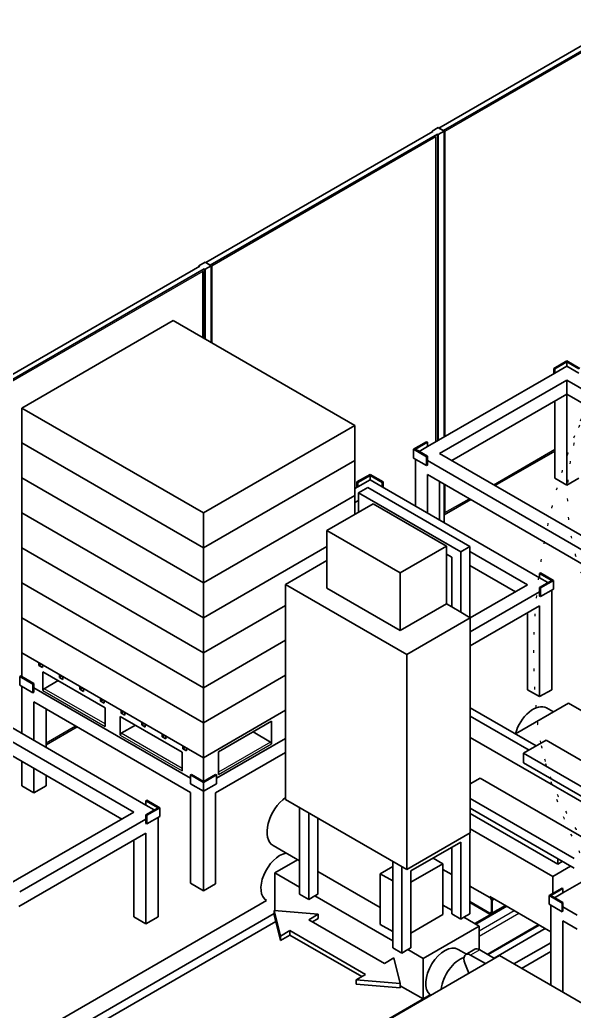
# Model space of a CAD drawing. Header units: millimetres. Extents: x 0 to 67800, y 0 to 42000.
# Drawn here: x 37948 to 40538, y 12661 to 17291 of the extents above; entities that cross this region are included whole.
import ezdxf

# ---------------------------------------------------------------- set-up
doc = ezdxf.new("R2010")
doc.units = ezdxf.units.MM
doc.header["$LTSCALE"] = 100
doc.linetypes.add('DOTTED', pattern=[0.0481, 0.0068, -0.0413])
for name, color, linetype, lineweight in [('Reference (ISO)', 7, 'DOTTED', 25), ('Visible (ISO)', 7, 'Continuous', 35), ('Visible Narrow (ISO)', 7, 'Continuous', 25)]:
    doc.layers.add(name, color=color, linetype=linetype, lineweight=lineweight)

msp = doc.modelspace()

# ---------------------------------------------------------------- linework, layer by layer
at = {"layer": 'Reference (ISO)', "ltscale": 18.149879}
msp.add_ellipse((43504.56, 15063.99), major_axis=(-2998.83, 0), ratio=0.5773503, start_param=5.9471685, end_param=9.7607948, dxfattribs=at)
at = {"layer": 'Reference (ISO)', "ltscale": 18.237875}
msp.add_ellipse((43504.56, 14128.68), major_axis=(-3145.59, 0), ratio=0.5773503, start_param=0.064847, end_param=3.0767456, dxfattribs=at)
at = {"layer": 'Reference (ISO)', "ltscale": 17.761873}
msp.add_open_spline([(40604.95, 15505.67), (40565.76, 15419.91), (40529.82, 15330.01), (40466.39, 15143.02), (40438.91, 15045.93), (40394.14, 14846.38), (40376.85, 14743.93), (40353.69, 14536.14), (40347.81, 14430.82), (40347.92, 14220.17), (40353.89, 14114.86), (40365.58, 14010.99)], degree=3, knots=[2.09823794, 2.09823794, 2.09823794, 2.09823794, 2.16279865, 2.16279865, 2.22735936, 2.22735936, 2.29192007, 2.29192007, 2.35648078, 2.35648078, 2.42104149, 2.42104149, 2.42104149, 2.42104149], dxfattribs=at)
at = {"layer": 'Reference (ISO)', "ltscale": 18.120174}
msp.add_open_spline([(40383.51, 13902.24), (40433.15, 13674.17), (40521.45, 13462.53), (40761.99, 13059.33), (40921.55, 12877.33), (41315.53, 12527.04), (41558.53, 12377.87), (42119.81, 12117.86), (42444.18, 12023.59), (43114.04, 11910.45), (43459.92, 11894.02), (44143.93, 11940.01), (44481.9, 12001.73), (45136.14, 12215.13), (45453.57, 12366.26), (45996.76, 12774.34), (46232.2, 13016.15), (46504.03, 13502.47), (46580.66, 13695.75), (46625.61, 13902.24)], degree=3, knots=[2.4812018, 2.4812018, 2.4812018, 2.4812018, 2.6879056, 2.6879056, 2.9321188, 2.9321188, 3.2508192, 3.2508192, 3.6423922, 3.6423922, 4.0429308, 4.0429308, 4.441248, 4.441248, 4.842545, 4.842545, 5.1856258, 5.1856258, 5.3727798, 5.3727798, 5.3727798, 5.3727798], dxfattribs=at)
at = {"layer": 'Visible (ISO)'}
for p, q in [((39905.81, 16785.74), (40966.47, 17398.12)), ((40987.68, 17385.87), (39927.02, 16773.5)), ((38816.87, 16157.04), (39877.53, 16769.41)), ((39873.99, 16771.46), (39902.28, 16787.79)), ((39877.53, 16769.41), (39873.99, 16771.46)), ((39873.99, 16767.37), (39873.99, 16771.46)), ((39902.28, 16787.79), (39930.56, 16771.46)), ((39930.56, 16771.46), (39902.28, 16755.13)), ((39905.81, 16785.74), (39927.02, 16773.5)), ((39930.56, 15342.59), (39930.56, 16771.46)), ((39898.74, 16757.17), (38838.08, 16144.79)), ((39902.28, 16755.13), (39898.74, 16757.17)), ((39898.74, 15324.22), (39898.74, 16757.17)), ((39902.28, 15326.26), (39902.28, 16755.13)), ((38785.05, 16142.75), (38813.33, 16159.08)), ((38813.33, 16159.08), (38841.62, 16142.75)), ((37727.92, 15528.34), (38788.58, 16140.71)), ((38809.8, 16128.46), (37749.14, 15516.09)), ((38788.58, 16140.71), (38785.05, 16142.75)), ((38785.05, 16138.67), (38785.05, 16142.75)), ((38813.33, 16126.42), (38809.8, 16128.46)), ((38809.8, 15802.57), (38809.8, 16128.46)), ((38841.62, 16142.75), (38813.33, 16126.42)), ((38813.33, 15800.52), (38813.33, 16126.42)), ((38816.87, 16157.04), (38838.08, 16144.79)), ((38841.62, 15784.19), (38841.62, 16142.75)), ((37957.59, 15478.09), (38664.69, 15886.34)), ((38664.69, 15886.34), (39513.22, 15396.44)), ((40442.36, 15663.39), (40503.17, 15698.5)), ((40503.17, 15698.5), (40563.98, 15663.39)), ((40446.6, 15660.94), (40442.36, 15663.39)), ((40442.36, 15638.08), (40442.36, 15663.39)), ((40503.17, 15693.6), (40446.6, 15660.94)), ((40446.6, 15640.52), (40503.17, 15673.18)), ((40446.6, 15640.52), (40446.6, 15660.94)), ((40503.17, 15673.18), (40503.17, 15693.6)), ((40559.74, 15660.94), (40503.17, 15693.6)), ((40503.17, 15673.18), (40559.74, 15640.52)), ((39852.63, 15297.6), (40446.6, 15640.52)), ((39909.2, 15264.94), (40503.17, 15607.86)), ((40503.17, 15542.54), (40503.17, 15607.86)), ((40503.17, 15607.86), (41238.56, 15183.29)), ((40503.17, 15542.54), (39965.77, 15232.28)), ((40503.17, 15117.97), (40503.17, 15542.54)), ((41182, 15150.63), (40503.17, 15542.54)), ((37957.59, 15314.79), (37957.59, 15478.09)), ((38806.12, 14988.19), (37957.59, 15478.09)), ((40446.6, 15150.63), (40446.6, 15509.89)), ((39513.22, 15396.44), (38806.12, 14988.19)), ((39513.22, 15233.14), (39513.22, 15396.44)), ((38806.12, 14824.89), (37957.59, 15314.79)), ((37957.59, 15314.78), (37957.59, 15314.79)), ((37957.59, 15151.48), (37957.59, 15314.78)), ((38806.12, 14824.88), (37957.59, 15314.78)), ((39787.58, 15285.35), (39848.39, 15320.46)), ((39848.39, 15250.24), (39787.58, 15285.35)), ((39787.58, 15244.52), (39787.58, 15285.35)), ((39852.63, 15318.01), (39796.07, 15285.35)), ((39796.07, 15285.35), (39852.63, 15252.69)), ((39813.74, 15275.14), (39852.63, 15297.6)), ((39848.39, 15320.46), (39852.63, 15318.01)), ((39852.63, 15297.6), (39852.63, 15318.01)), ((39513.22, 15233.14), (38806.12, 14824.89)), ((39513.22, 15233.13), (38806.12, 14824.88)), ((39513.22, 15233.14), (39513.22, 15233.13)), ((39513.22, 15069.83), (39513.22, 15233.13)), ((39787.58, 15244.52), (39848.39, 15209.41)), ((39796.07, 15019.99), (39796.07, 15239.62)), ((39852.63, 15252.69), (39848.39, 15250.24)), ((39848.39, 15209.41), (39848.39, 15250.24)), ((39852.63, 15252.69), (39852.63, 15232.28)), ((39909.2, 15264.94), (40644.59, 14840.36)), ((40167.3, 15115.93), (40446.6, 15277.18)), ((39848.39, 15209.41), (39852.63, 15211.86)), ((39852.63, 15232.28), (39852.63, 15211.86)), ((40583.78, 14810.15), (39852.63, 15232.28)), ((38806.12, 14661.59), (37957.59, 15151.48)), ((37957.59, 15151.48), (37957.59, 15151.48)), ((37957.59, 14988.18), (37957.59, 15151.48)), ((38806.12, 14661.58), (37957.59, 15151.48)), ((39523.12, 15132.66), (39583.93, 15167.77)), ((39583.93, 15162.87), (39527.37, 15130.21)), ((39527.37, 15109.8), (39583.93, 15142.46)), ((39583.93, 15167.77), (39644.74, 15132.66)), ((39583.93, 15142.46), (39583.93, 15162.87)), ((39640.5, 15130.21), (39583.93, 15162.87)), ((39583.93, 15142.46), (39640.5, 15109.8)), ((39852.63, 14987.33), (39852.63, 15166.96)), ((39852.63, 15166.96), (40584.56, 14744.38)), ((40446.6, 15150.63), (40503.17, 15117.97)), ((40503.17, 15117.97), (40559.74, 15150.63)), ((39513.22, 15101.64), (39527.37, 15109.8)), ((39527.37, 15130.21), (39523.12, 15132.66)), ((39523.12, 15107.35), (39523.12, 15132.66)), ((39527.37, 15109.8), (39527.37, 15130.21)), ((39530.97, 15081.67), (39573.4, 15106.17)), ((39573.4, 15106.17), (40050.7, 14830.6)), ((39644.74, 15132.66), (39640.5, 15130.21)), ((39640.5, 15130.21), (39640.5, 15109.8)), ((39640.5, 15109.8), (40375.89, 14685.22)), ((39644.74, 15107.35), (39644.74, 15132.66)), ((39909.2, 14954.67), (39909.2, 15134.3)), ((39930.56, 14942.34), (39930.56, 15121.97)), ((39513.22, 15069.83), (38806.12, 14661.59)), ((39513.22, 15069.83), (38806.12, 14661.58)), ((39513.22, 15069.83), (39513.22, 15069.83)), ((39513.22, 14981.61), (39513.22, 15069.83)), ((40008.27, 14806.11), (39530.97, 15081.67)), ((39530.97, 14991.86), (39530.97, 15081.67)), ((39930.56, 14979.25), (40054.16, 15050.61)), ((39598.15, 15030.64), (39382.48, 14906.13)), ((39513.22, 15036.32), (39530.97, 15046.57)), ((39598.15, 15030.64), (39941.1, 14832.64)), ((38806.12, 14498.28), (37957.59, 14988.18)), ((37957.59, 14988.17), (37957.59, 14988.17)), ((37957.59, 14824.87), (37957.59, 14988.17)), ((38806.12, 14498.27), (37957.59, 14988.17)), ((38806.12, 14824.89), (38806.12, 14988.19)), ((39382.48, 14636.68), (39382.48, 14906.13)), ((39382.48, 14906.13), (39725.43, 14708.13)), ((38806.12, 14334.97), (37957.59, 14824.87)), ((37957.59, 14824.86), (37957.59, 14824.86)), ((37957.59, 14661.56), (37957.59, 14824.86)), ((38806.12, 14334.96), (37957.59, 14824.86)), ((39382.48, 14831.04), (38806.12, 14498.28)), ((39382.48, 14831.03), (38806.12, 14498.27)), ((38806.12, 14661.59), (38806.12, 14824.88)), ((39941.1, 14832.64), (39725.43, 14708.13)), ((39941.1, 14832.64), (39941.1, 14563.2)), ((40050.7, 14830.6), (40008.27, 14806.11)), ((40050.7, 14499.92), (40050.7, 14830.6)), ((39941.1, 14795.9), (39965.84, 14781.61)), ((39965.84, 14548.91), (39965.84, 14781.61)), ((40008.27, 14524.42), (40008.27, 14806.11)), ((40050.7, 14807.66), (40319.32, 14652.56)), ((39382.48, 14765.28), (39189.79, 14654.03)), ((40262.76, 14619.9), (40050.7, 14742.34)), ((39725.43, 14708.13), (39725.43, 14438.68)), ((40375.89, 14705.64), (40380.14, 14708.09)), ((40432.46, 14672.98), (40375.89, 14705.64)), ((40375.89, 14685.22), (40375.89, 14705.64)), ((40375.89, 14685.22), (40414.78, 14662.77)), ((40380.14, 14708.09), (40440.95, 14672.98)), ((38806.12, 14171.66), (37957.59, 14661.56)), ((37957.59, 14661.55), (37957.59, 14661.56)), ((37957.59, 14498.25), (37957.59, 14661.55)), ((38806.12, 14171.65), (37957.59, 14661.55)), ((38806.12, 14498.28), (38806.12, 14661.58)), ((39189.79, 13649.74), (39189.79, 14654.03)), ((39189.79, 14654.03), (39755.48, 14327.44)), ((39725.43, 14438.68), (39382.48, 14636.68)), ((40319.32, 14652.56), (40052.46, 14498.49)), ((40375.89, 14640.32), (40432.46, 14672.98)), ((40380.14, 14637.87), (40375.89, 14640.32)), ((40375.89, 14619.9), (40375.89, 14640.32)), ((40440.95, 14672.98), (40380.14, 14637.87)), ((40380.14, 14597.04), (40380.14, 14637.87)), ((40380.14, 14597.04), (40440.95, 14632.15)), ((40440.95, 14632.15), (40440.95, 14672.98)), ((40375.89, 14619.9), (40052.46, 14433.17)), ((40375.89, 14599.49), (40375.89, 14619.9)), ((40375.89, 14599.49), (40380.14, 14597.04)), ((40432.46, 14162.67), (40432.46, 14627.25)), ((39189.79, 14556.49), (38806.12, 14334.97)), ((39189.79, 14556.48), (38806.12, 14334.96)), ((39941.1, 14563.2), (39725.43, 14438.68)), ((39941.1, 14563.2), (39965.84, 14548.91)), ((39965.84, 14548.91), (40008.27, 14524.42)), ((40052.46, 14367.85), (40375.89, 14554.58)), ((40375.89, 14130.01), (40375.89, 14554.58)), ((38806.12, 14008.36), (37957.59, 14498.25)), ((37957.59, 14498.25), (37957.59, 14498.25)), ((37957.59, 14334.95), (37957.59, 14498.25)), ((38806.12, 14008.35), (37957.59, 14498.25)), ((38806.12, 14334.97), (38806.12, 14498.27)), ((40052.46, 14498.9), (39755.48, 14327.44)), ((40008.27, 14524.42), (40052.46, 14498.9)), ((40052.46, 14498.9), (40052.46, 13494.61)), ((40319.32, 14162.67), (40319.32, 14521.92)), ((39189.79, 14393.18), (38806.12, 14171.66)), ((39189.79, 14393.17), (38806.12, 14171.65)), ((37957.59, 14334.95), (37957.59, 14223.9)), ((38806.12, 13845.05), (37957.59, 14334.95)), ((38806.12, 14171.66), (38806.12, 14334.96)), ((39755.48, 14327.44), (39755.48, 13323.15)), ((38036.78, 14275.34), (38036.78, 14289.22)), ((38036.78, 14275.34), (38048.8, 14282.28)), ((38053.75, 14265.54), (38036.78, 14275.34)), ((38053.75, 14279.42), (38053.75, 14265.54)), ((37949.1, 14223.9), (37957.59, 14228.8)), ((38009.91, 14188.79), (37949.1, 14223.9)), ((37949.1, 14183.08), (37949.1, 14223.9)), ((37957.59, 14223.9), (38014.16, 14191.24)), ((38056.58, 14158.58), (38056.58, 14245.95)), ((38056.58, 14245.95), (38346.5, 14078.57)), ((38132.95, 14219.82), (38132.95, 14233.7)), ((38132.95, 14219.82), (38144.97, 14226.76)), ((38149.92, 14210.02), (38132.95, 14219.82)), ((38149.92, 14223.9), (38149.92, 14210.02)), ((39189.79, 14229.87), (38806.12, 14008.36)), ((39189.79, 14229.86), (38806.12, 14008.35)), ((37949.1, 14183.08), (38009.91, 14147.97)), ((37957.59, 13958.54), (37957.59, 14178.18)), ((38014.16, 14191.24), (38009.91, 14188.79)), ((38009.91, 14147.97), (38009.91, 14188.79)), ((38014.16, 14191.24), (38014.16, 14170.83)), ((38014.16, 14170.83), (38014.16, 14150.42)), ((38745.31, 13748.7), (38014.16, 14170.83)), ((38745.31, 13748.7), (38014.16, 14170.83)), ((38061.53, 14167.16), (38127.29, 14205.12)), ((38229.12, 14164.3), (38229.12, 14178.18)), ((38229.12, 14164.3), (38241.14, 14171.24)), ((38246.09, 14168.38), (38246.09, 14154.5)), ((38806.12, 14008.36), (38806.12, 14171.65)), ((38009.91, 14147.97), (38014.16, 14150.42)), ((38246.09, 14154.5), (38229.12, 14164.3)), ((38325.28, 14108.78), (38325.28, 14122.66)), ((40319.32, 14162.67), (40375.89, 14130.01)), ((40375.89, 14130.01), (40432.46, 14162.67)), ((38014.16, 13925.88), (38014.16, 14105.51)), ((38014.16, 14105.51), (38746.08, 13682.93)), ((38325.28, 14108.78), (38337.3, 14115.72)), ((38342.25, 14098.98), (38325.28, 14108.78)), ((38342.25, 14112.86), (38342.25, 14098.98)), ((38346.5, 14078.57), (38346.5, 13991.2)), ((40052.46, 14078.22), (40360.78, 13900.21)), ((40264.08, 13956.04), (40511.73, 14099.02)), ((40408.34, 14077.53), (40441.43, 14058.43)), ((40511.73, 14099.02), (41203.28, 13699.75)), ((37802.02, 14048.36), (38537.42, 13623.78)), ((38070.73, 13893.22), (38070.73, 14072.85)), ((38417.21, 13950.38), (38417.21, 14037.74)), ((38417.21, 14037.74), (38707.12, 13870.36)), ((38421.45, 14053.26), (38421.45, 14067.13)), ((38421.45, 14053.26), (38433.47, 14060.19)), ((38438.42, 14043.46), (38421.45, 14053.26)), ((38438.42, 14057.34), (38438.42, 14043.46)), ((39189.79, 14066.56), (38806.12, 13845.05)), ((40052.46, 14039.44), (40327.19, 13880.82)), ((37745.46, 14015.7), (38480.85, 13591.12)), ((38070.73, 13905.47), (38215.68, 13989.16)), ((38422.16, 13958.95), (38487.92, 13996.92)), ((38517.62, 13997.73), (38517.62, 14011.61)), ((38517.62, 13997.73), (38529.64, 14004.67)), ((38534.59, 13987.94), (38517.62, 13997.73)), ((38534.59, 14001.82), (38534.59, 13987.94)), ((38806.12, 13845.05), (38806.12, 14008.35)), ((38876.83, 13871.99), (39124.31, 14014.88)), ((39124.31, 14014.88), (39124.31, 13909.55)), ((38424.28, 13558.46), (37745.46, 13950.38)), ((38613.78, 13942.21), (38613.78, 13956.09)), ((38613.78, 13942.21), (38625.8, 13949.15)), ((38630.75, 13932.41), (38613.78, 13942.21)), ((38630.75, 13946.29), (38630.75, 13932.41)), ((39038.05, 13965.07), (39119.36, 13918.12)), ((40768.06, 13525.84), (40052.46, 13938.99)), ((38709.95, 13886.69), (38709.95, 13900.57)), ((38709.95, 13886.69), (38721.97, 13893.63)), ((38726.92, 13890.77), (38726.92, 13876.89)), ((39189.79, 13935.11), (38866.93, 13748.7)), ((39189.79, 13935.11), (38866.93, 13748.7)), ((40406.73, 13926.74), (40300.66, 13865.5)), ((40406.73, 13926.74), (40951.2, 13612.39)), ((38707.12, 13870.36), (38707.12, 13782.99)), ((38726.92, 13876.89), (38709.95, 13886.69)), ((38806.12, 13734), (38806.12, 13845.05)), ((38862.68, 13680.93), (39189.79, 13869.79)), ((38876.83, 13766.66), (38876.83, 13871.99)), ((40300.66, 13865.5), (40300.66, 13820.6)), ((40300.66, 13865.5), (40845.13, 13551.15)), ((37957.59, 13713.59), (37957.59, 13827.9)), ((40300.66, 13820.6), (40845.13, 13506.24)), ((38014.16, 13680.93), (38014.16, 13795.24)), ((38070.73, 13713.59), (38070.73, 13762.58)), ((38745.31, 13764.22), (38749.55, 13766.66)), ((38806.12, 13729.11), (38745.31, 13764.22)), ((38745.31, 13723.39), (38745.31, 13764.22)), ((38749.55, 13766.66), (38806.12, 13734)), ((38806.12, 13734), (38862.68, 13766.66)), ((38866.93, 13764.22), (38806.12, 13729.11)), ((38862.68, 13766.66), (38866.93, 13764.22)), ((38866.93, 13764.22), (38866.93, 13723.39)), ((37957.59, 13713.59), (38014.16, 13680.93)), ((38014.16, 13680.93), (38070.73, 13713.59)), ((38745.31, 13723.39), (38806.12, 13688.28)), ((38806.12, 13688.28), (38806.12, 13729.11)), ((38806.12, 13688.28), (38866.93, 13723.39)), ((40099.13, 13749.15), (40052.46, 13722.21)), ((40052.46, 13723.03), (40053.18, 13722.62)), ((40643.61, 13434.8), (40099.13, 13749.15)), ((38746.08, 13258.35), (38746.08, 13682.93)), ((38806.12, 13223.69), (38806.12, 13688.28)), ((38862.68, 13256.35), (38862.68, 13680.93)), ((38537.42, 13644.19), (38541.66, 13646.64)), ((38593.98, 13611.53), (38537.42, 13644.19)), ((38537.42, 13623.78), (38537.42, 13644.19)), ((38537.42, 13623.78), (38576.31, 13601.32)), ((38541.66, 13646.64), (38602.47, 13611.53)), ((39755.48, 13323.15), (39189.79, 13649.74)), ((40537.54, 13373.56), (40052.46, 13653.62)), ((38480.85, 13591.12), (37886.88, 13248.19)), ((38537.42, 13578.87), (38593.98, 13611.53)), ((38541.66, 13576.42), (38537.42, 13578.87)), ((38537.42, 13558.46), (38537.42, 13578.87)), ((38602.47, 13611.53), (38541.66, 13576.42)), ((38541.66, 13535.6), (38541.66, 13576.42)), ((38541.66, 13535.6), (38602.47, 13570.71)), ((38593.98, 13101.22), (38593.98, 13565.81)), ((38602.47, 13570.71), (38602.47, 13611.53)), ((39255.2, 13207.82), (39255.2, 13611.98)), ((39297.63, 13183.32), (39297.63, 13587.49)), ((40052.46, 13608.71), (40537.54, 13328.66)), ((40460.47, 13348.25), (40052.46, 13583.81)), ((38537.42, 13558.46), (37947.69, 13217.98)), ((38537.42, 13538.05), (38537.42, 13558.46)), ((38537.42, 13538.05), (38541.66, 13535.6)), ((39340.05, 13207.82), (39340.05, 13562.99)), ((37943.45, 13150.21), (38537.42, 13493.14)), ((38537.42, 13068.56), (38537.42, 13493.14)), ((40052.46, 13494.61), (39755.48, 13323.15)), ((40050.7, 13115.96), (40050.7, 13493.59)), ((40052.46, 13512.78), (40437.84, 13290.28)), ((38480.85, 13101.22), (38480.85, 13460.48)), ((39255.2, 13362.58), (39131.3, 13434.11)), ((39774.93, 13316), (40008.27, 13450.72)), ((40008.27, 13091.46), (40008.27, 13450.72)), ((39965.84, 13115.96), (39965.84, 13426.23)), ((39139.94, 13307.02), (39245.69, 13368.07)), ((39632.09, 13302.94), (39690.07, 13336.41)), ((39690.07, 12956.74), (39690.07, 13360.91)), ((39732.5, 12932.25), (39732.5, 13336.41)), ((39924.83, 13349.48), (39774.93, 13262.93)), ((39878.87, 13376.01), (39924.83, 13349.48)), ((39924.83, 13112.69), (39924.83, 13349.48)), ((40437.84, 13290.28), (40520.92, 13338.25)), ((40460.47, 13348.25), (40460.47, 13373.16)), ((40482.03, 13360.7), (40460.47, 13348.25)), ((39255.2, 13240.47), (39139.94, 13307.02)), ((39139.94, 13130.48), (39139.94, 13307.02)), ((39632.09, 13144.98), (39340.05, 13313.59)), ((39632.09, 13209.25), (39632.09, 13302.94)), ((39690.07, 13269.46), (39632.09, 13302.94)), ((39774.93, 12956.74), (39774.93, 13316)), ((39965.84, 13299.26), (39924.83, 13322.94)), ((40437.84, 13211.29), (40437.84, 13290.28)), ((38746.08, 13258.35), (38806.12, 13223.69)), ((38806.12, 13223.69), (38862.68, 13256.35)), ((40144.39, 13191.28), (40050.7, 13245.37)), ((40485.21, 13213.33), (40604.19, 13282.01)), ((39255.2, 13207.82), (39297.63, 13183.32)), ((39297.63, 13183.32), (39325.91, 13199.65)), ((39340.05, 13207.82), (39325.91, 13199.65)), ((39690.07, 12989.4), (39325.91, 13199.65)), ((39632.09, 13176.17), (39632.09, 13209.25)), ((40428.65, 13032.06), (40144.39, 13196.18)), ((40420.16, 13201.08), (40480.97, 13236.19)), ((40480.97, 13165.97), (40420.16, 13201.08)), ((40420.16, 13160.25), (40420.16, 13201.08)), ((40485.21, 13233.74), (40428.65, 13201.08)), ((40428.65, 13201.08), (40485.21, 13168.42)), ((40446.32, 13190.87), (40485.21, 13213.33)), ((40480.97, 13236.19), (40485.21, 13233.74)), ((40485.21, 13213.33), (40485.21, 13233.74)), ((35422.82, 11054.31), (39101.18, 13178.01)), ((39100.21, 13177.95), (39100.65, 13177.7)), ((39632.09, 13066.15), (39632.09, 13176.17)), ((39924.83, 13155.97), (39965.84, 13132.29)), ((40050.7, 13173.52), (40144.39, 13119.43)), ((40144.39, 13114.53), (40050.7, 13168.62)), ((40073.48, 13070.14), (40218.09, 13153.63)), ((40150.75, 13123.1), (40150.75, 13180.26)), ((40155, 13177.81), (40155, 13120.65)), ((40420.16, 13160.25), (40480.97, 13125.14)), ((40428.65, 12781.94), (40428.65, 13155.36)), ((40485.21, 13168.42), (40480.97, 13165.97)), ((40480.97, 13125.14), (40480.97, 13165.97)), ((40485.21, 13168.42), (40485.21, 13148.01)), ((39136.17, 13116.56), (38114.3, 12526.58)), ((39165.63, 13011.72), (39136.17, 13130.79)), ((39136.17, 13110.38), (39136.17, 13130.79)), ((39136.17, 13130.79), (39342.41, 13113.78)), ((39136.17, 13110.38), (39165.63, 12991.31)), ((39342.41, 13113.78), (39298.22, 13088.27)), ((39342.41, 13093.37), (39342.41, 13113.78)), ((39924.83, 13112.69), (39774.93, 13026.14)), ((40008.27, 13091.46), (39965.84, 13115.96)), ((40022.41, 13099.63), (40050.7, 13115.96)), ((40480.97, 13125.14), (40485.21, 13127.59)), ((40485.21, 13148.01), (40485.21, 13127.59)), ((40552.03, 13109.43), (40485.21, 13148.01)), ((39143.67, 13080.06), (38175.97, 12521.36)), ((38480.85, 13101.22), (38537.42, 13068.56)), ((38537.42, 13068.56), (38593.98, 13101.22)), ((39298.22, 13088.27), (39651.77, 12884.14)), ((39315.9, 13078.06), (39342.41, 13093.37)), ((39690.07, 13032.68), (39632.09, 13066.15)), ((40093.12, 13058.8), (39831.49, 12907.75)), ((40022.41, 13099.63), (40008.27, 13091.46)), ((40022.41, 13099.63), (40093.12, 13058.8)), ((40093.12, 12949.62), (40093.12, 13058.8)), ((40135.74, 12925.2), (40374.75, 13063.18)), ((40485.21, 12749.28), (40485.21, 13082.69)), ((40485.21, 13082.69), (40552.03, 13044.11)), ((39209.83, 13037.24), (39165.63, 13011.72)), ((39165.63, 12991.31), (39209.83, 13016.82)), ((39165.63, 12991.31), (39165.63, 13011.72)), ((39563.38, 12833.11), (39209.83, 13037.24)), ((39209.83, 13016.82), (39209.83, 13037.24)), ((39209.83, 13016.82), (39545.7, 12822.91)), ((40163.2, 12909.34), (40402.2, 13047.33)), ((40428.65, 12980.95), (40256.3, 12881.45)), ((39481.19, 12512.45), (40188.3, 12920.7)), ((39690.07, 12956.74), (39732.5, 12932.25)), ((39732.5, 12932.25), (39760.78, 12948.58)), ((39774.93, 12956.74), (39760.78, 12948.58)), ((39831.49, 12907.75), (39760.78, 12948.58)), ((39995.39, 12949.79), (40034.39, 12927.27)), ((40074.06, 12950.17), (40031.63, 12925.67)), ((40053.88, 12923.47), (40123.49, 12883.28)), ((40165.91, 12907.78), (40096.31, 12947.97)), ((40188.3, 12920.7), (41036.83, 12430.8)), ((40428.65, 12940.13), (40291.65, 12861.03)), ((39651.77, 12884.14), (39695.97, 12909.66)), ((39695.97, 12909.66), (39725.43, 12790.59)), ((39831.49, 12718.33), (39831.49, 12907.75)), ((40044.8, 12837.86), (40026.63, 12884.7)), ((39519.19, 12807.6), (39563.38, 12833.11)), ((39519.19, 12787.18), (39519.19, 12807.6)), ((39725.43, 12790.59), (39519.19, 12807.6)), ((39519.19, 12787.18), (39725.43, 12770.17)), ((39725.43, 12770.17), (39725.43, 12790.59)), ((39725.43, 12779.56), (39831.49, 12718.33)), ((39526.8, 12541.92), (39864.86, 12737.1)), ((39831.49, 12718.33), (39864.51, 12737.39))]:
    msp.add_line(p, q, dxfattribs=at)
for centre, major_axis, start_param, end_param in [((38061.53, 14161.44), (3.5, 6.06), 0.7853982, 2.3561945), ((40345.84, 13969.28), (62.5, 108.25), 0, 2.0028614), ((38422.16, 13953.23), (3.5, 6.06), 0.7853982, 2.3561945), ((39119.36, 13912.41), (3.5, -6.06), 0.7853982, 2.3561945), ((39200.05, 13553.19), (-68.75, -119.08), 4.0326418, 6.2831853), ((39162.71, 13286.2), (-62.5, -108.25), 3.5946061, 6.2831853), ((39728.26, 13248.23), (-68.75, -119.08), 5.3499427, 5.6456315), ((40144.39, 13183.93), (7.5, -12.99), 0.7853982, 2.3561945), ((40144.39, 13183.93), (-4.5, 7.79), 3.9269909, 5.4977871), ((40144.39, 13126.78), (4.5, -7.79), 5.4977862, 7.0685835), ((40144.39, 13126.78), (-7.5, 12.99), 2.3561945, 2.7053101), ((40144.39, 13126.78), (7.5, -12.99), 0.4362826, 0.7853977), ((39932.89, 12841.53), (-62.5, -108.25), 3.1415927, 6.1902049), ((40053.88, 12887.14), (-22.25, 38.54), 5.4977871, 7.5921822), ((40096.31, 12911.63), (-22.25, 38.54), 5.4977871, 6.2831853), ((40003.6, 12800.71), (62.5, 108.25), 0.5651885, 2.2249299)]:
    msp.add_ellipse(centre, major_axis=major_axis, ratio=0.5773503, start_param=start_param, end_param=end_param, dxfattribs=at)
at = {"layer": 'Visible Narrow (ISO)'}
for p, q in [((40980.61, 17373.62), (39934.1, 16769.41)), ((39934.1, 16769.41), (39934.1, 15344.63)), ((39891.67, 16744.92), (38845.15, 16140.71)), ((39891.67, 15320.13), (39891.67, 16744.92)), ((38802.72, 16116.22), (37756.21, 15512.01)), ((38802.72, 15806.65), (38802.72, 16116.22)), ((38845.15, 16140.71), (38845.15, 15782.15)), ((40160.23, 15120.01), (40446.6, 15285.35)), ((39934.1, 15119.92), (39934.1, 14989.45)), ((39934.1, 14989.45), (40047.09, 15054.69)), ((38056.58, 14158.58), (38346.5, 13991.2)), ((38346.5, 14002.63), (38061.53, 14167.16)), ((38070.73, 13913.63), (38208.61, 13993.24)), ((38417.21, 13950.38), (38707.12, 13782.99)), ((38707.12, 13794.43), (38422.16, 13958.95)), ((39119.36, 13918.12), (38876.83, 13778.1)), ((38876.83, 13766.66), (39124.31, 13909.55)), ((40051.05, 13245.17), (40050.7, 13244.97)), ((40078.1, 13067.48), (40222.7, 13150.97)), ((40155, 13177.81), (40165.6, 13183.93)), ((40215.1, 13155.36), (40155, 13120.65)), ((40093.12, 13036.55), (40257, 13131.17)), ((40093.12, 13010.84), (40279.27, 13118.31)), ((40150.75, 13123.1), (40144.39, 13119.43)), ((40131.13, 12927.86), (40370.13, 13065.85)), ((40096.31, 12947.97), (40053.88, 12923.47))]:
    msp.add_line(p, q, dxfattribs=at)

doc.saveas('drawing.dxf')
